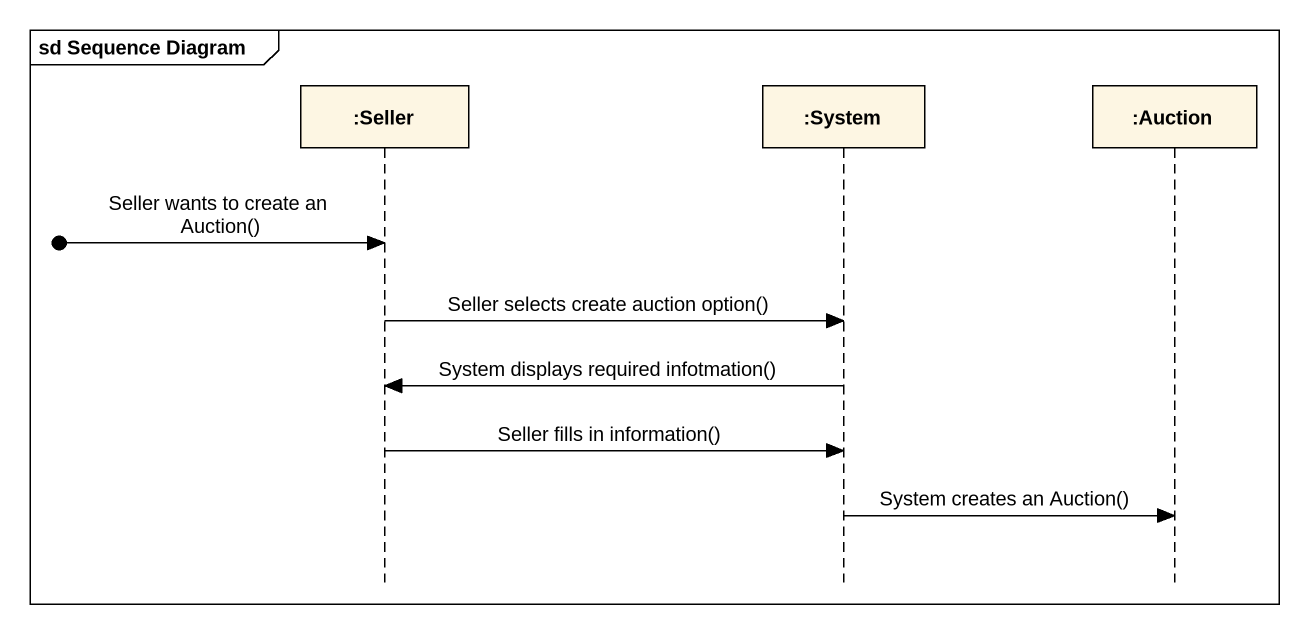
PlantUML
@startuml
mainframe sd Sequence Diagram
hide footbox
participant ":Seller" as Seller
participant ":System" as System
participant ":Auction" as Auction

[o-> Seller : Seller wants to create an Auction()
Seller -> System : Seller selects create auction option()
System -> Seller : System displays required infotmation()
Seller -> System : Seller fills in information()
System -> Auction : System creates an Auction()
@enduml
